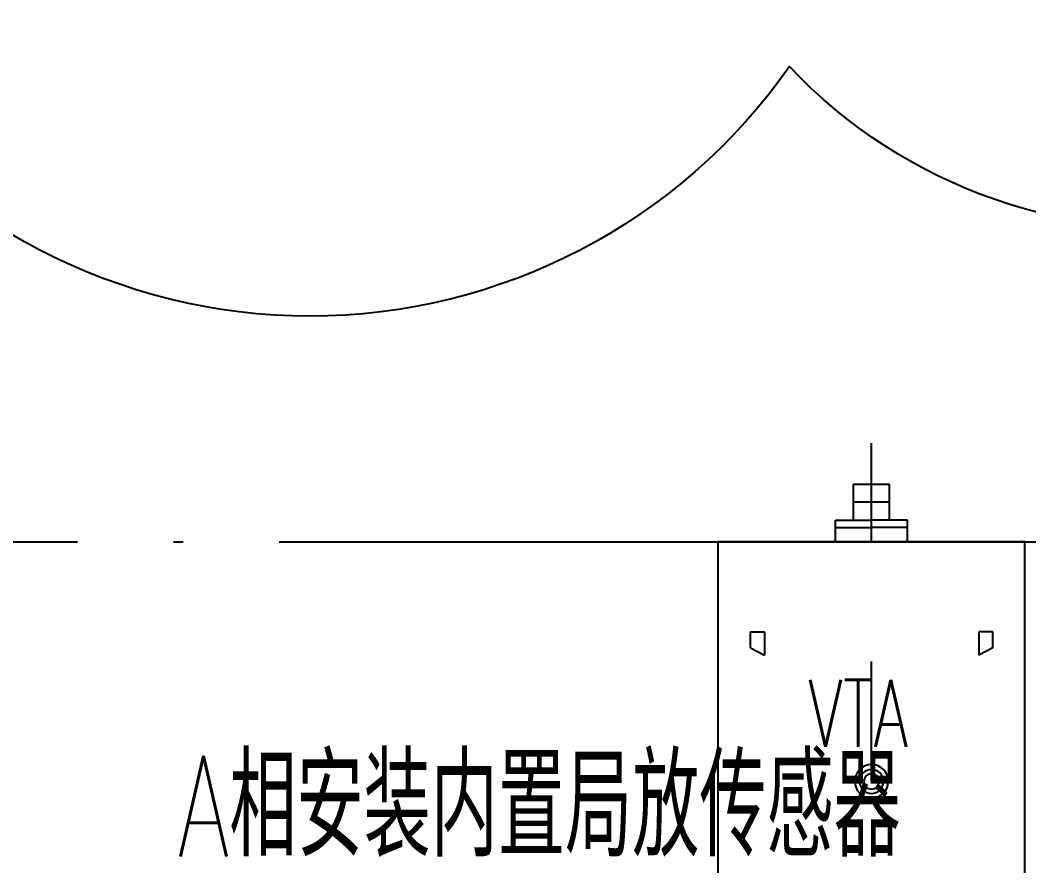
# Model space of a CAD drawing. Extents: x -61205 to 26665, y -81742 to 98141.
# Drawn here: x -33312 to -31208, y -13989 to -12225 of the extents above; entities that cross this region are included whole.
import ezdxf

# ---------------------------------------------------------------- set-up
doc = ezdxf.new("R2010")
doc.units = 0
doc.header["$LTSCALE"] = 1000
doc.header["$MEASUREMENT"] = 0
for name, pattern in [('CENTER', [2, 1.25, -0.25, 0.25, -0.25]), ('DOTE', [2.42, 2, -0.2, 0.02, -0.2]), ('G', [2, 1.25, -0.25, 0.25, -0.25])]:
    doc.linetypes.add(name, pattern=pattern)
doc.layers.get('0').update_dxf_attribs({"linetype": 'CONTINUOUS'})
for name, color, linetype in [('01', 7, 'CONTINUOUS'), ('05', 4, 'G'), ('06', 4, 'G'), ('11', 6, 'CONTINUOUS'), ('DOTE', 7, 'CENTER')]:
    doc.layers.add(name, color=color, linetype=linetype)
doc.styles.add('intecad', font='geditxt.shx', dxfattribs={"width": 0.667, "bigfont": 'hzfs_1.shx'})

# ---------------------------------------------------------------- blocks, each defined once
blk = doc.blocks.new('FGHGFH')
at = {"layer": '01'}
for p, q in [((315114.4, 309921.1, 0), (315114.4, 309956.1, 0)), ((315114.4, 309956.1, 0), (315554.4, 309956.1, 0)), ((315554.4, 309921.1, 0), (315554.4, 309956.1, 0)), ((315114.4, 309921.1, 0), (315554.4, 309921.1, 0)), ((315114.4, 309883.1, 0), (315114.4, 309921.1, 0)), ((315554.4, 309883.1, 0), (315554.4, 309921.1, 0)), ((315114.4, 309883.1, 0), (315554.4, 309883.1, 0)), ((315114.4, 309883.1, 0), (315114.4, 309843.1, 0)), ((315554.4, 309883.1, 0), (315554.4, 309843.1, 0)), ((315014.4, 309843.1, 0), (315014.4, 309317.1, 0)), ((315654.4, 309843.1, 0), (315014.4, 309843.1, 0)), ((315654.4, 309843.1, 0), (315654.4, 308901.1, 0)), ((314984.4, 309683.8, 0), (314984.4, 309778.4, 0)), ((314984.4, 309778.4, 0), (315014.4, 309778.4, 0)), ((315684.4, 309778.4, 0), (315654.4, 309778.4, 0)), ((315684.4, 309683.8, 0), (315684.4, 309778.4, 0)), ((315086.6, 309679.6, 0), (315086.6, 309713.1, 0)), ((315086.6, 309713.1, 0), (315115.7, 309713.1, 0)), ((315115.7, 309713.1, 0), (315115.7, 309664.5, 0)), ((315553.1, 309713.1, 0), (315553.1, 309664.5, 0)), ((315582.3, 309713.1, 0), (315553.1, 309713.1, 0)), ((315582.3, 309679.6, 0), (315582.3, 309713.1, 0)), ((315014.4, 309683.8, 0), (314984.4, 309683.8, 0)), ((315654.4, 309683.8, 0), (315684.4, 309683.8, 0)), ((315086.6, 309679.6, 0), (315115.7, 309664.5, 0)), ((315582.3, 309679.6, 0), (315553.1, 309664.5, 0)), ((315014.4, 309317.1, 0), (315014.4, 308901.1, 0)), ((315081.7, 309122.7, 0), (315110.9, 309137.7, 0)), ((315110.9, 309089.2, 0), (315110.9, 309137.7, 0)), ((315587.1, 309122.7, 0), (315558, 309137.7, 0)), ((315558, 309089.2, 0), (315558, 309137.7, 0)), ((315081.7, 309122.7, 0), (315081.7, 309089.2, 0)), ((315587.1, 309122.7, 0), (315587.1, 309089.2, 0)), ((315081.7, 309089.2, 0), (315110.9, 309089.2, 0)), ((315587.1, 309089.2, 0), (315558, 309089.2, 0)), ((315654.4, 308901.1, 0), (315014.4, 308901.1, 0)), ((315259.4, 308901.1, 0), (315259.4, 308856.1, 0)), ((315409.4, 308901.1, 0), (315409.4, 308856.1, 0)), ((315259.4, 308871.1, 0), (315334.4, 308871.1, 0)), ((315409.4, 308871.1, 0), (315334.4, 308871.1, 0)), ((315259.4, 308856.1, 0), (315334.4, 308856.1, 0)), ((315296.9, 308856.1, 0), (315296.9, 308781.1, 0)), ((315409.4, 308856.1, 0), (315334.4, 308856.1, 0)), ((315371.9, 308856.1, 0), (315371.9, 308781.1, 0)), ((315371.9, 308818.2, 0), (315296.9, 308818.2, 0)), ((315296.9, 308781.1, 0), (315372.1, 308781.1, 0))]:
    blk.add_line(p, q, dxfattribs=at)
for radius in [35, 25, 16]:
    blk.add_circle((315334.4, 309401.1, 0), radius, dxfattribs=at)

msp = doc.modelspace()

# ---------------------------------------------------------------- linework, layer by layer
at = {"color": 4}
msp.add_lwpolyline([(-42575.59, -676.048, -0.52056705), (-40575.59, -676.048, -0.52056705), (-38575.59, -676.048, -0.52056705), (-36575.59, -676.048, -0.52056705), (-34575.59, -676.048, -0.52056705), (-32575.59, -676.048, -0.52056705), (-30575.59, -676.048, -0.52056705), (-29964.347, -2064.804, -0.52056705), (-29964.347, -4064.804, -0.52056705), (-29964.347, -6064.804, -0.52056705), (-29964.347, -8064.804, -0.52056705), (-29964.347, -10064.804, -0.52056705), (-29964.347, -12064.804, -0.52056705), (-31707.296, -12321.856, -0.52056705), (-33707.296, -12321.856, -0.52056705), (-35707.296, -12321.856, -0.52056705), (-37707.296, -12321.856, -0.52056705), (-39707.296, -12321.856, -0.52056705), (-41707.296, -12321.856, -0.52056705)], format="xyb", dxfattribs=at)
at = {"layer": '05'}
for p, q in [((-25869.217, -12813.339), (-31215.553, -12813.339)), ((-31535.809, -17313.339), (-31535.809, -13107.53))]:
    msp.add_line(p, q, dxfattribs=at)
at = {"layer": 'DOTE', "linetype": 'DOTE'}
msp.add_line((-44871.916, -13313.339), (-22884.906, -13313.339), dxfattribs=at)

# ---------------------------------------------------------------- block references
at = {"layer": '06', "xscale": -1, "rotation": 180}
msp.add_blockref('FGHGFH', (-346870.232, 295587.793, 0.001), dxfattribs=at)

# ---------------------------------------------------------------- texts
at = {"layer": '11', "style": 'intecad', "width": 0.667}
for s, height, p in [('VTA', 140, (-31667.708, -13741.185)), ('A相安装内置局放传感器', 210, (-32983.552, -13970.057, 0))]:
    msp.add_text(s, height=height, dxfattribs=at).set_placement(p)

doc.saveas('drawing.dxf')
